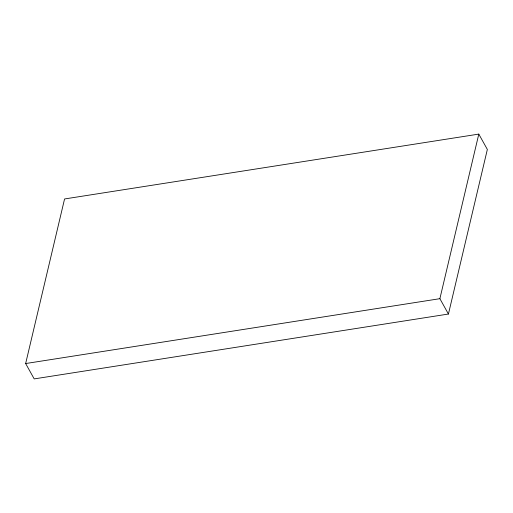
<?xml version="1.0" encoding="UTF-8"?>
<svg xmlns="http://www.w3.org/2000/svg" width="513" height="513" viewBox="0 0 513 513"><rect width="100%" height="100%" fill="white"/><g stroke="black" fill="none" stroke-linecap="round" stroke-linejoin="round"><path stroke-width="0.77" d="M25.65 363.544L64.567 198.961L478.802 134.098L487.35 149.456L448.433 314.039L34.198 378.902L25.65 363.544L439.885 298.681L478.802 134.098M439.885 298.681L448.433 314.039"/></g></svg>
